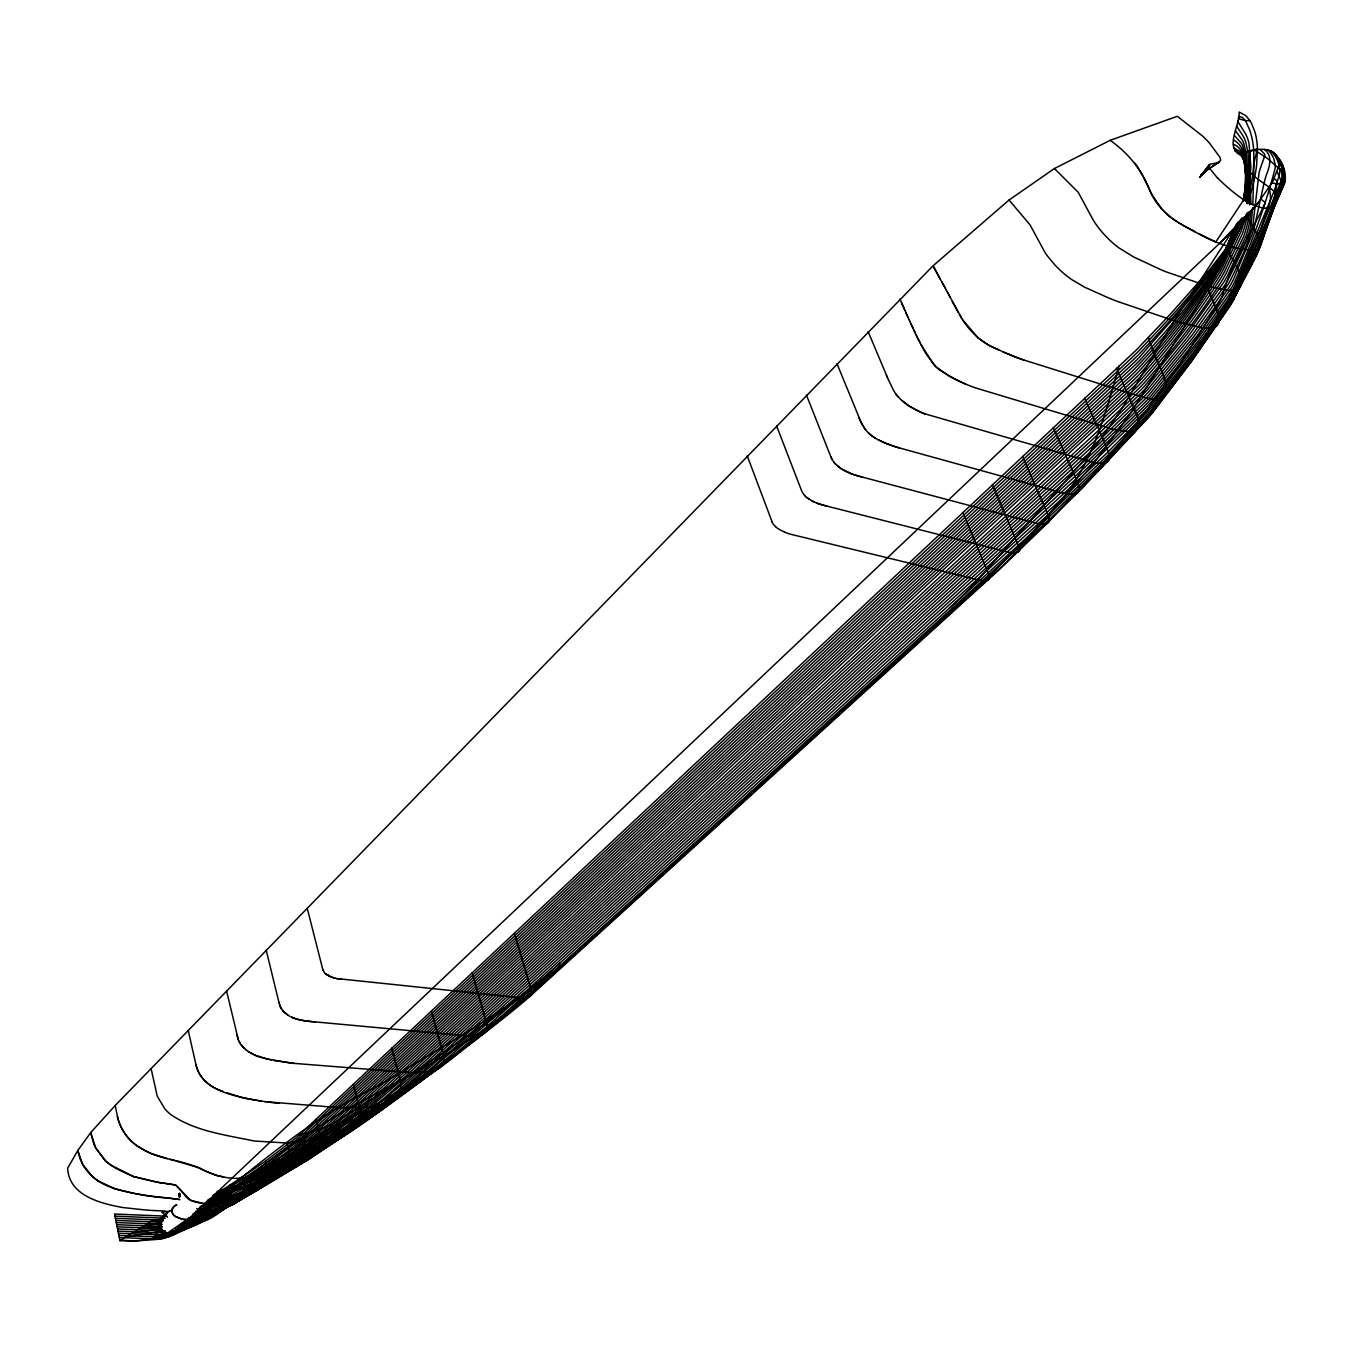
<?xml version="1.0" encoding="UTF-8"?>
<svg xmlns="http://www.w3.org/2000/svg" width="1353" height="1353" viewBox="0 0 1353 1353"><rect width="100%" height="100%" fill="white"/><g stroke="black" fill="none" stroke-linecap="round" stroke-linejoin="round"><path stroke-width="1.5" d="M179.509 1197.151L179.442 1193.228L179.34 1197.067M1251.035 204.269L1249.14 163.239A149.185 82.11 -31 0 1 1249.36 158.791L1249.715 154.918A158.605 92.63 -28 0 0 1249.918 151.536C1259.88 147.748 1276.302 147.646 1278.551 160.973A17.031 12.059 -63.9 0 1 1278.602 166.504L1272.699 181.792L1257.816 203.238M179.509 1195.68L179.526 1193.549L179.509 1195.037M1249.512 204.861L1248.599 181.573L1244.743 152.669M1252.861 204.506L1253.927 164.17A158.453 86.626 -31 0 1 1255.821 155.307L1257.005 150.149L1255.212 150.301M1248.261 202.172L1248.109 188.338A503.925 303.173 -22.7 0 0 1246.756 173.049L1244.388 160.297L1241.411 155.003A43.397 24.591 -30.2 0 1 1240.244 153.16C1224.194 148.526 1240.515 123.563 1239.128 112.028L1244.811 115.09A40.319 23.238 -29.7 0 1 1246.739 116.595L1251.187 122.616L1254.823 131.613A179.205 104.705 -27.8 0 1 1257.444 148.915L1256.616 165.286A311.072 185.767 -26.1 0 1 1251.001 192.075L1248.193 200.853M166.52 1236.71C194.731 1223.873 218.171 1201.193 243.269 1183.029A440.013 167.146 -16.6 0 1 280.764 1156.781L298.776 1145.771A304.848 119.368 -15.9 0 1 310.311 1139.192L367.289 1109.274A460.308 217.647 -12.2 0 0 379.077 1102.78C432.808 1071.61 484.086 1035.84 531.205 995.334A3.67 2.418 47.9 0 0 531.712 994.286L531.746 993.711M217.173 1191.469C282.523 1175.3 341.26 1142.22 393.622 1100.513A780.055 376.54 -9.1 0 0 405.308 1091.583L474.024 1032.846L1069.513 488.315L1108.225 451.801L1145.501 413.764A246.263 139.105 -24.6 0 0 1151.674 407.05L1200.128 346.267L1232.194 300.873A182.452 102.98 -26.5 0 0 1236.676 292.823L1257.225 248.8L1275.997 202.899A275.437 142.691 -30.9 0 1 1278.602 197.098L1284.504 183.568A40.302 22.561 -29.2 0 0 1285.215 180.135L1284.521 171.307A89.704 50.636 -28.7 0 0 1281.426 163.696L1278.196 159.366M1252.76 207.702L1251.17 223.516A171.138 97.771 -27.1 0 1 1249.073 232.496L1243.086 248.867L1229.911 276.164A192.819 110.083 -26.5 0 1 1225.192 284.62L1187.663 337.151L1145.89 388.108A174.689 97.89 -25.3 0 1 1140.968 393.165L1100.141 432.368L388.429 1089.334L352.778 1120.774L320.543 1146.921A538.832 244.47 -10.5 0 1 300.637 1161.432L265.154 1185.245A288.561 124.764 -12.1 0 1 257.307 1190.183A337.066 147.02 -11.8 0 1 240.902 1199.705L237.891 1201.413A104.908 43.6 -13.2 0 1 233.748 1203.747C221.875 1208.889 213.943 1219.07 200.667 1222.063A210.493 89.298 -12.6 0 1 188.828 1226.748C166.656 1234.545 143.824 1244.033 119.757 1239.703M1246.959 203.136L1247.28 189.149A436.715 261.349 -23.7 0 0 1246.536 176.161L1243.897 159.333L1240.752 152.179A19.686 11.23 -29.4 0 0 1238.824 150.707L1233.716 147.967M1240.6 219.812A389.867 236.86 -25.3 0 1 1236.118 229.317L1228.152 244.808A114.075 64.843 -27.6 0 1 1224.566 250.491L1207.958 271.767L1207.755 288.121L1217.785 312.086A35.364 14.139 46.5 0 1 1218.816 316.128L1218.816 321.76A45.173 18.096 46.5 0 1 1213.167 328.069L1203.324 328.035L1178.328 322.115A163.02 64.69 45.6 0 1 1174.116 320.762L1120.318 302.396M1245.978 200.701L1246.468 190.215A409.164 244.572 -24.2 0 0 1246.147 176.871L1244.151 161.447L1241.141 154.53A16.151 9.2 -29.4 0 0 1239.365 153.227L1236.777 152.128A22.071 12.583 -30 0 1 1234.714 150.843M1250.798 211.051L1249.766 220.962A165.472 94.524 -27.1 0 1 1246.012 235.997L1227.577 275.538A202.561 116.07 -26.5 0 1 1223.907 282.05L1186.632 334.715L1144.892 385.774A168.99 94.676 -25.3 0 1 1139.953 390.814L1099.769 429.222L374.713 1099.296L318.648 1146.854A594.948 271.124 -10 0 1 301.719 1159.572L262.905 1186.158L234.661 1203.392A93.34 38.713 -13.3 0 1 230.23 1205.692L219.135 1211.138L217.275 1213.438A5.513 2.232 -13.6 0 1 216.294 1214.47L191.957 1223.416A209.512 89.45 -12.9 0 1 177.784 1227.374M1245.183 198.401L1245.825 187.982A397.207 237.587 -24.4 0 0 1245.707 174.74C1244.777 167.873 1246.164 157.574 1238.57 154.022A23.052 13.124 -30 0 1 1236.862 152.601M1253.639 261.23L1257.461 253.011A321.118 188.473 -25.7 0 0 1261.047 244.453L1274.949 204.168A257.087 134.015 -31 0 1 1277.147 198.468L1282.864 183.145L1281.849 173.083A82.804 46.645 -28.7 0 0 1278.551 166.842M175.636 1229.505L174.08 1233.648L169.852 1235.238A8.118 6.275 46.7 0 1 166.047 1234.122L161.548 1229.116A10.334 7.983 46.7 0 1 160.466 1224.33C166.385 1210.225 175.619 1211.409 151.993 1210.461C142.369 1209.853 132.831 1208.517 123.241 1207.603C100.815 1203.561 68.902 1195.781 67.65 1168.163L77.814 1150.473L90.685 1132.613L115.157 1105.536L933.08 265.78L1009.05 200.007L1054.444 168.533L1110.17 140.323L1177.313 116.29L1202.817 136.247A52.666 19.635 45.8 0 1 1209.362 142.928L1219.763 157.033A11.568 4.279 45.9 0 1 1220.524 160.584L1210.445 167.772L1219.256 162.259M1249.157 211.728L1248.396 218.391A164.609 94.135 -27.2 0 1 1243.695 236.335L1226.292 273.018A207.178 118.996 -26.4 0 1 1222.655 279.564C1199.248 316.264 1172.544 350.968 1143.708 383.575A171.036 95.995 -25.3 0 1 1137.146 390.171L367.593 1103.253A131.85 57.502 -13.9 0 1 366.105 1104.64L314.014 1148.866A582.01 264.258 -10 0 1 298.353 1160.789L240.868 1199.637M1244.219 199.635L1245.234 189.352A391.507 234.458 -24.5 0 0 1245.504 172.812C1245.318 162.292 1244.811 148.915 1233.53 144.314M1247.5 212.522L1246.485 219.085A168.296 96.452 -27.1 0 1 1242.325 233.866L1225.091 270.532A207.06 119.064 -26.4 0 1 1221.488 277.094C1198.166 313.947 1171.478 348.786 1142.507 381.36A170.004 95.522 -25.4 0 1 1135.911 387.99L354.571 1112.487L301.719 1156.697L240.36 1199.418A111.944 46.594 -13.1 0 1 233.02 1203.68L225.477 1207.874A6.934 2.807 -13.8 0 0 224.513 1208.652L206.299 1219.916A224.378 94.981 -12.3 0 1 193.682 1225.97L160.229 1239.044L119.335 1237.555M1243.508 200.92L1245.132 187.441A390.493 234.204 -24.6 0 0 1245.606 171.07C1245.639 159.806 1244.777 146.395 1233.868 140.154M1243.728 199.026L1245.453 185.733A387.347 232.496 -24.7 0 0 1246.096 169.531L1245.267 155.933L1242.629 145.701A57.215 32.844 -29 0 0 1240.769 142.539L1234.579 135.638M176.296 1228.981L173.184 1234.562L165.235 1238.113A92.359 70.745 44.4 0 1 155.358 1239.517L137.025 1240.853A145.617 110.997 42.9 0 1 133.287 1240.955L119.96 1240.701L114.548 1214.013L166.893 1216.212M176.786 1204.694C169.294 1207.823 170.985 1216.381 178.664 1217.801A28.345 21.631 46.3 0 0 182.249 1219.171L192.887 1219.611A28.362 21.648 46.2 0 0 195.914 1218.529C201.208 1217.21 201.698 1210.8 196.709 1208.584M1237.978 222.061L1222.977 257.341A165.861 94.93 -26.9 0 1 1218.461 265.949C1194.192 304.002 1165.796 339.603 1134.643 372.244A182.367 103.555 -25.5 0 1 1128.131 378.4L1123.176 382.865A167.873 86.355 -26.4 0 0 1118.525 387.161L322.826 1128.842L284.012 1161.331A281.559 122.447 -12.1 0 1 275.691 1167.487L242.745 1190.758A92.731 38.662 -13.3 0 1 235.557 1195.003L227.439 1199.891A76.85 31.745 -13.2 0 1 225.562 1201.21L212.37 1209.43A500.39 222.196 -10.3 0 1 199.517 1216.837L176.279 1229.133M1236.202 225.393L1233.158 232.868M166.859 1233.158L161.43 1236.253A12.837 5.158 -13.2 0 1 159.248 1237.166L155.798 1238.638L155.071 1235.154L157.709 1228.778A9.42 4.769 -86.2 0 0 157.811 1225.598C158.69 1218.055 151.096 1219.814 147.798 1223.704A77.696 39.068 -85.3 0 1 145.295 1225.26L130.057 1234.19A98.177 48.86 -85.2 0 1 128.349 1235.238L119.96 1240.701M1236.743 223.6L1223.18 255.429A157.083 89.805 -27 0 1 1218.596 264.021C1193.87 302.04 1164.933 337.489 1133.391 370.062A187.898 107.005 -25.5 0 1 1126.863 376.185L1122.094 380.447A122.785 64.048 -26.3 0 0 1116.868 385.267L1113.722 388.345A98.854 54.796 -25.4 0 1 1111.98 390.002L316.974 1131.514L284.384 1158.861L243.946 1187.866A115.445 48.42 -13.1 0 1 234.847 1193.329L231.008 1195.494A18.959 7.712 -13.9 0 0 229.689 1196.323L227.575 1197.811A80.131 33.182 -13.2 0 1 225.663 1199.13L212.421 1207.333A549.03 246.043 -9.9 0 1 199.601 1214.74L179.306 1225.632M1236.659 224.446L1224.465 251.709A131.63 74.922 -27.3 0 1 1221.066 257.848L1190.911 298.337L1139.395 357.31A191.162 109.322 -25.6 0 1 1133.882 362.689L310.581 1132.241A352.084 155.815 -11.6 0 1 303.935 1138.245L277.872 1159.284L244.639 1182.826A190.604 81.265 -12.6 0 1 237.063 1187.63L230.923 1191.3A29.377 11.974 -13.9 0 0 229.621 1192.145L227.964 1193.295A86.829 36.125 -13.1 0 1 225.477 1194.953L193.53 1213.692M1237.843 222.822L1225.277 250.017A126.066 71.726 -27.4 0 1 1221.725 256.106C1197.05 291.47 1167.91 323.587 1138.363 354.909A207.499 119.402 -25.6 0 1 1132.799 360.27L306.641 1133.307M1232.684 233.426L1223.805 253.451A137.871 78.525 -27.2 0 1 1220.507 259.641C1197.388 295.614 1169.11 328.102 1140.393 359.695A180.592 102.828 -25.6 0 1 1133.256 366.68L313.169 1132.427L283.115 1157.61L243.743 1185.752A140.56 59.312 -12.9 0 1 235.574 1190.758L231.025 1193.397A22.815 9.302 -13.9 0 0 229.722 1194.225L228.082 1195.375A85.307 35.415 -13.2 0 1 225.647 1197.05L207.516 1208.043A608.326 275.538 -9.5 0 1 199.5 1212.626L187.966 1218.985M1239.213 221.232L1227.205 246.517A119.842 68.14 -27.5 0 1 1223.788 252.284C1198.149 288.223 1167.74 320.576 1137.332 352.473A225.883 130.852 -25.6 0 1 1131.768 357.801L302.835 1134.254L299.148 1135.099A79.793 34.096 -13.7 0 1 295.309 1138.431L263.97 1162.261L227.913 1186.395A77.222 32.252 -13.2 0 1 225.833 1187.748L212.878 1195.494M1246.468 216.818L1205.794 292.485L1132.157 410.703A431.658 254.043 -22.2 0 1 1126.542 418.703L1094.137 462.844L1041.167 523.915A402.129 230.027 -21 0 1 1031.003 534.959L985.863 578.966L525.657 997.719L504.889 1014.868L474.869 1036.11A682.098 343.476 -11 0 1 415.32 1072.658M1252.793 262.972L1234.917 296.239M1048.676 521.903L1049.032 521.294A9.268 4.347 47.1 0 0 1049.488 519.603L1099.211 470.218L1135.725 431.133M1243.711 200.65L1250.121 195.035M1218.14 162.749L1211.053 164.017A39.017 14.528 46.2 0 0 1210.275 164.254L1208.669 166.148A6.055 2.249 46 0 0 1208.956 167.451L1217.734 178.308M1257.461 148.915L1246.756 151.553A49.74 18.029 46.3 0 0 1245.166 153.346A51.482 18.654 46.4 0 0 1244.168 155.899C1242.291 173.928 1263.364 180.744 1273.816 191.365A6.19 2.266 46.3 0 1 1276.285 194.731L1277.147 199.804L1274.492 204.658A93.881 34.434 45.8 0 1 1272.344 206.4L1266.442 208.261A47.998 17.64 46.1 0 1 1262.231 207.888L1255.719 205.893A54.391 19.974 46 0 1 1243.728 199.804L1215.772 241.967C1190.894 229.773 1161.821 218.526 1150.084 191.145M1204.322 171.865L1209.683 164.542L1199.671 177.48L1206.724 169.649L1200.618 175.619L1209.092 165.015M1233.057 235.608C1221.522 246.72 1234.612 261.028 1239.044 272.173A37.969 14.765 46.4 0 1 1240.549 276.553L1241.124 279.208A42.772 16.642 46.4 0 1 1238.993 288.679A40.996 15.948 46.4 0 1 1236.879 290.066L1228.558 290.574L1209.142 286.548L1168.011 272.511A147.595 57.57 45.4 0 1 1162.024 270.211L1133.594 256.952L1118.677 247.717A43.719 17.504 45.8 0 1 1098.315 227.456L1095.761 223.972A39.152 15.695 45.7 0 1 1092.497 218.78L1078.189 192.244L1054.444 168.533M162.039 1236.828L160.026 1238.012M1257.647 203.457L1219.594 243.371M1258.527 202.341L1256.886 204.421A202.037 136.805 -64.9 0 1 1232.177 231.498M1204.66 171.07L1209.92 164.423M1207.958 271.767L1169.922 314.623L1136.824 349.497A218.442 126.472 -25.6 0 1 1130.161 355.788L299.148 1135.099M1136.858 429.358L1145.687 420.005A228.488 128.028 -24.6 0 0 1151.724 413.274L1191.503 361.488L1228 308.416A298.523 172.998 -25.4 0 0 1232.887 299.994L1256.666 254.77A272.646 158.284 -26.2 0 0 1260.269 246.246L1272.716 207.855A398.289 201.529 -31.8 0 1 1275.405 199.686L1280.648 183.23A32.506 18.181 -29.2 0 0 1280.648 179.949L1277.249 172M1119.083 365.919A263.936 175.687 -71.3 0 1 1116.715 374.392C1103.439 420.901 1089.672 469.203 1056.101 505.718C1026.386 540.49 992.814 571.778 960.055 603.624L574.924 953.916C499.206 1017.963 415.557 1072.354 331.434 1124.495A289.136 157.185 -82.1 0 1 324.23 1127.658L302.7 1134.271M207.449 1201.109L231.735 1195.9A72.91 30.426 -13.6 0 0 240.428 1193.245L264.004 1183.604A262.211 114.582 -12.7 0 0 309.144 1159.115C356.465 1127.455 400.962 1091.567 442.854 1053.006L1088.911 460.121L1144.097 406.424A199.179 111.572 -25 0 0 1150.371 399.811L1199.181 339.789L1233.192 292.383A135.385 75.751 -26.9 0 0 1236.371 286.464L1282.035 179.002A50.839 28.582 -29.1 0 0 1282.661 174.182L1281.714 166.656A98.228 55.642 -28.6 0 0 1277.824 157.726L1273.325 152.314M157.117 1221.945L167.18 1212.542L171.916 1209.87M335.054 978.202A25.166 17.352 44.8 0 1 333.565 977.779A22.511 15.526 44.9 0 1 333.092 977.61L333.092 977.61A23.39 16.135 44.9 0 1 332.601 977.441A24.675 17.014 44.9 0 1 331.671 977.086A27.06 18.638 44.8 0 1 329.895 976.291A29.326 20.194 44.8 0 1 327.054 974.769L328.441 975.547A29.242 20.143 44.8 0 0 329.895 976.291A27.331 18.824 44.8 0 0 331.214 976.883L331.671 977.086A24.811 17.099 44.9 0 0 332.466 977.39L333.498 977.745A25.2 17.369 44.8 0 0 335.054 978.202A32.776 22.561 44.7 0 0 336.576 978.54L519.129 997.668A44.835 29.394 47.2 0 0 525.691 997.821A26.316 17.301 47.5 0 0 530.325 995.96L999.664 569.275L1047.188 523.323L1096.167 471.233A441.602 258.186 -21.9 0 0 1103.05 463.233L1138.888 420.276A225.951 126.624 -24.4 0 0 1145.382 412.597L1183.131 359.238L1219.628 301.482A146.598 82.178 -26.5 0 0 1222.334 295.8C1231.551 262.668 1250.933 233.646 1265.089 203.17A7.932 4.397 -29.1 0 0 1264.345 201.766L1260.962 199.195M1204.491 171.882L1200.771 175.433L1204.931 171.763M156.948 1237.978L159.383 1237.995A40.489 20.616 -85.9 0 0 162.225 1237.758L165.878 1236.896A59.752 30.442 -85.7 0 0 169.277 1235.543L172.829 1233.496A47.304 24.151 -85.8 0 0 176.144 1231.061L1232.16 231.464L1176.383 317.126L1122.127 408.031A578.678 351.56 -20.3 0 1 1083.939 460.037L977.356 580.488A461.491 264.309 -19.3 0 1 950.246 607.412M1204.728 171.746L1200.923 175.247L1208.043 169.057L1201.396 174.689L1204.559 172.085M435.751 1070.02L476.053 1039.73L528.989 996.4L1002.708 565.639L1081.757 488.704L1143.353 421.595A197.809 109.914 -24.7 0 0 1149.695 414.458L1183.486 368.946L1224.989 306.167A234.255 133.795 -25.9 0 0 1229.234 298.37L1261.554 227.253L1270.213 201.309A67.092 37.647 -28.6 0 0 1270.467 196.236L1269.368 187.306M559.702 963.201C508.204 1011.926 444.596 1044.702 384.895 1081.91A485.439 233.646 -12 0 1 375.339 1087.288C301.11 1123.396 240.107 1179.985 176.127 1231.01M169.852 1235.238L187.712 1220.051M380.227 1111.117L434.719 1069.242L493.05 1018.319L1062.156 498.496L1109.02 454.185L1145.873 415.929A252.977 142.978 -24.5 0 0 1151.995 409.215L1196.407 352.998L1231.687 302.784A209.427 118.895 -26.2 0 0 1235.171 296.628L1257.546 250.982A452.815 273.577 -24.3 0 0 1261.148 242.424L1275.27 204.675A229.604 120.316 -30.7 0 1 1277.739 198.773L1284.014 184.042A38.222 21.394 -29.2 0 0 1284.623 180.727L1284.098 173.658A82.685 46.611 -28.7 0 0 1280.868 165.692L1278.754 162.732M176.059 1205.252C169.599 1208.144 171.222 1215.704 177.581 1217.277A27.753 21.174 46.3 0 0 183.213 1219.442L186.274 1219.983L166.064 1234.122M1204.356 172.237L1201.565 174.52L1204.458 172.135M267.556 1169.787L331.553 1138.803A272.934 122.024 -13.1 0 0 343.577 1132.326C410.551 1093.106 471.487 1044.431 528.363 991.817L1042.114 523.662L1101.799 466.193L1145.991 420.259A208.869 116.375 -24.7 0 0 1152.282 413.122L1189.896 363.061L1225.869 309.786A323.688 188.693 -25.2 0 0 1230.74 301.347L1254.417 256.005A314.319 184.245 -25.7 0 0 1258.07 247.514C1265.173 225.951 1275 203.999 1276.944 181.387A10.435 5.818 -29.4 0 0 1276.386 180.49L1274.408 178.613M203.542 1212.017L207.838 1208.855A390.662 167.823 -10.8 0 0 217.072 1201.701C256.58 1168.823 298.387 1138.617 342.444 1112.149A351.019 137.938 -16.5 0 1 353.843 1105.621L415.202 1072.608L426.567 1071.948A137.871 93.831 45.4 0 0 428.952 1071.677L430.914 1071.39A33.825 23.305 47.3 0 0 435.784 1070.071M1206.656 170.427L1202.31 173.573L1209.785 168.212L1202.445 173.387L1205.472 171.256M204.202 1212.44L170.427 1234.443A24.236 9.759 -13.2 0 1 167.603 1235.712L162.715 1237.674M380.278 1110.982L350.089 1130.55A248.191 110.236 -13.3 0 1 338.487 1137.078L242.931 1183.063L212.506 1198.995A146.53 58.094 -14.4 0 0 202.967 1204.863M1202.58 173.167L1205.557 171.138M185.395 1220.829L227.71 1192.094A271.327 105.28 -15.3 0 1 267.522 1169.77M200.024 1206.842L201.496 1205.844M172.423 1233.75L205.588 1211.442L237.096 1187.68A328.238 126.861 -15.8 0 1 260.757 1171.681M235.929 1202.58C245.4 1197.743 245.164 1185.938 241.815 1177.296M162.884 1220.321L159.265 1222.723A20.853 8.406 -13.3 0 0 157.658 1224.059M165.742 1231.754L162.952 1233.429A22.916 9.234 -13.1 0 1 158.233 1235.627L155.409 1236.727M260.774 1171.681L300.197 1148.511L375.61 1107.667A569.393 274.473 -11.4 0 0 436.038 1069.919M157.844 1226.511L161.7 1224.347L152.635 1224.414A151.299 114.21 43 0 1 146.851 1224.33M175.636 1229.708L234.644 1188.627A253.248 99.057 -15.3 0 1 262.127 1171.664L321.929 1140.376A760.234 374.206 -9.6 0 0 367.796 1114.601L410.01 1088.218A857.853 430.322 -8.9 0 0 420.123 1081.47L439.404 1067.991A584.411 281.627 -11.3 0 0 451.395 1059.061L486.488 1030.58L539.982 984.172L1049.421 519.552A15.847 7.442 47.1 0 0 1048.135 515.104L1022.53 456.485M206.332 1201.684L225.562 1190.268A90.177 37.681 -13.1 0 0 228.302 1188.492L229.114 1187.951A73.214 29.698 -14.2 0 1 230.416 1187.088L264.512 1164.358L295.85 1140.325A166.131 71.861 -13.1 0 0 302.852 1134.254M198.806 1208.381L225.934 1192.365A89.755 37.427 -13.1 0 0 228.183 1190.877L229.418 1190.048A42.873 17.454 -14 0 1 230.703 1189.202L266.473 1165.356L298.945 1140.139A260.622 114.092 -12.3 0 0 306.641 1133.307M240.902 1199.705L230.331 1205.32A112.096 46.678 -13.2 0 1 223.093 1208.821L203.982 1218.461L181.099 1224.955M167.366 1234.511L159.722 1238.012M161.886 1227.932L157.76 1229.336M162.918 1230.367L159.485 1232.042A6.799 2.74 -13.2 0 1 158.402 1232.414L156.576 1232.972M436.004 1069.919L437.408 1069.208A36.768 25.318 47.2 0 0 439.421 1068.007A22.291 15.357 47.5 0 0 441.518 1065.978M182.875 1223.332L192.16 1220.863A35.161 14.325 -13.4 0 0 196.388 1219.391L203.88 1216.161A60.361 24.05 -13.8 0 1 206.654 1214.943L213.588 1212.085A134.387 56.285 -13 0 0 221.385 1208.703L230.095 1204.593A321.777 140.509 -12 0 0 246.297 1196.356L252.148 1193.177A176.025 74.635 -12.9 0 0 260.706 1188.205C315.604 1156.578 364.82 1116.496 411.329 1073.69L1102.374 437.273L1142.828 397.951A192.532 108.105 -25.1 0 0 1147.716 392.894L1193.261 337.32L1229.116 287.36A160.381 90.617 -26.8 0 0 1233.547 279.293L1252.083 234.526A327.257 192.904 -25.5 0 0 1254.721 225.63L1263.956 183.501A255.632 135.266 -31.4 0 1 1266.12 175.602C1269.52 167.146 1273.207 155.815 1264.294 149.304M212.759 1195.731L275.674 1169.922L308.45 1154.566A394.569 179.763 -12.2 0 0 350.715 1130.837C406.729 1094.695 458.735 1052.668 507.832 1007.664L1053.429 509.895L1107.464 458.43L1146.008 417.992A246.195 138.733 -24.5 0 0 1152.08 411.278L1192.416 359.661L1229.403 306.827A250.643 143.638 -25.9 0 0 1234.274 298.387M260.52 1172.358C241.849 1182.81 218.307 1178.294 200.227 1168.535A101.509 78.457 47.5 0 0 196.439 1166.979L170.258 1159.318M192.921 1214.013L247.278 1193.938A101.779 42.619 -13.4 0 0 255.159 1190.166L308.484 1158.76A328.187 144.923 -12.2 0 0 316.703 1153.23L355.974 1123.244L411.38 1076.379L1096.184 446.558A145.803 80.216 -24.5 0 0 1098.213 444.697L1144.164 399.93A180.152 100.68 -25.2 0 0 1148.968 394.924L1197.642 335.155L1231.585 287.665A139.427 78.288 -26.9 0 0 1234.748 281.762C1250.764 244.893 1265.292 206.941 1275.202 167.992A50.433 28.498 -29.2 0 0 1275.202 164.728L1273.748 158.589A81.856 46.442 -28.8 0 0 1267.778 149.828M223.127 1207.941L220.556 1208.635A114.362 85.662 44.4 0 1 202.257 1211.392L195.508 1211.358M214.975 1194.665L243.202 1186.869A152.449 65.35 -13.5 0 0 283.098 1171.732C352.524 1136.605 412.783 1085.85 470.032 1033.692L1080.015 475.224L1145.179 411.346A222.484 125.051 -24.8 0 0 1151.386 404.665L1200.026 344.186L1233.665 296.713A158.842 89.213 -26.7 0 0 1236.862 290.81L1284.285 182.79A43.364 24.303 -29.2 0 0 1285.012 179.272L1284.403 170.275A95.843 54.171 -28.6 0 0 1281.325 162.259L1277.046 156.559M201.546 1206.301L246.787 1193.972A46.746 19.331 -13.7 0 0 253.163 1191.181C318.581 1157.779 375.863 1111.168 430.017 1062.02L1095.524 450.6L1143.386 403.955A192.227 107.631 -25.1 0 0 1149.712 397.376L1198.47 337.489L1232.532 290.066A133.118 74.533 -26.9 0 0 1235.695 284.164L1274.763 189.538L1279.464 174.436A55.642 31.373 -29.1 0 0 1279.684 169.7L1278.653 163.781A90.922 51.549 -28.7 0 0 1273.41 153.667L1270.805 150.826M1249.817 151.553L1240.278 153.16M161.92 1231.264L125.305 1236.93M215.465 1194.614L255.514 1185.329A69.95 29.292 -13.8 0 0 266.118 1181.795C337.218 1147.97 398.019 1095.693 456.316 1043.451L1084.345 467.783L1144.706 408.877A207.533 116.341 -24.9 0 0 1150.946 402.247L1203.223 337.421L1233.581 294.599A143.892 80.605 -26.8 0 0 1236.76 288.679L1283.422 181.691A47.101 26.434 -29.2 0 0 1284.268 176.922L1283.608 169.226M188.98 1218.309L207.516 1213.286L249.442 1194.056A138.344 58.28 -13.2 0 0 258.44 1189.202L311.697 1154.752A416.555 186.173 -11.5 0 0 319.562 1149.069L354.621 1121.113L397.951 1083.263L1101.274 434.82L1141.915 395.55A184.059 103.251 -25.2 0 0 1146.82 390.51L1192.281 334.918L1227.831 284.84A179.797 102.202 -26.6 0 0 1231.247 278.684L1244.185 251.337L1251.085 232.09A199.398 114.481 -26.8 0 0 1253.166 223.008L1259.068 172.609A108.375 59.498 -30.4 0 1 1261.199 165.878L1264.818 155.764A12.092 6.85 -29.7 0 0 1264.598 154.022L1260.1 149.456M160.973 1229.116L132.695 1232.38M161.464 1223.45L145.786 1224.972M162.614 1220.474L156.356 1220.66M189.268 1217.683L194.105 1217.328A138.158 103.606 43.8 0 0 214.806 1213.117C226.188 1211.358 233.105 1200.077 230.196 1189.05A53.849 40.962 46 0 0 229.553 1185.279M415.202 1072.608L413.375 1072.641A153.227 104.181 45.1 0 1 410.754 1072.625L291.419 1063.154L266.084 1058.773A142.251 99.581 43.4 0 1 263.243 1058.063L260.858 1057.403A36.531 26.181 44.7 0 1 255.666 1055.577L254.736 1055.103L269.095 1059.467M208.074 1199.536C231.684 1198.859 276.486 1197.101 265.56 1161.128M169.632 1211.239L161.903 1212.254L167.468 1217.108M140.222 1227.729L159.079 1227.002A100.257 41.639 -13.3 0 0 161.937 1226.714M162.867 1220.998L156.035 1220.372M118.895 1235.407L168.229 1237.217L197.91 1223.738A274.828 117.237 -11.9 0 0 209.089 1217.801L223.702 1208.939A28.159 11.467 -13.5 0 0 225.156 1207.772L226.441 1206.656A9.742 3.958 -13.8 0 1 227.575 1205.844L234.12 1202.225A101.982 42.4 -13.2 0 0 240.935 1198.217L295.022 1160.164L344.558 1119.083L1134.66 385.808A169.835 95.556 -25.4 0 0 1141.306 379.161C1170.446 346.622 1197.185 311.68 1220.44 274.693A203.018 116.781 -26.5 0 0 1224.025 268.114L1241.022 231.397A176.127 101.238 -27.1 0 0 1245.217 216.598M117.576 1228.964L165.32 1230.807M171.543 1231.044L175.704 1231.196L199.162 1218.952A454.084 199.889 -10.6 0 0 212.1 1211.527L225.274 1203.291A69.781 28.751 -13.3 0 0 227.118 1201.971L235.287 1197.084A86.71 36.074 -13.3 0 0 242.542 1192.839L276.841 1168.569A312.408 136.382 -11.9 0 0 285.551 1162.126L324.703 1129.654A105.551 45.325 -13.7 0 0 326.428 1128.047L1120.977 388.311A207.855 105.602 -26.5 0 1 1124.242 385.284L1129.4 380.599A179.611 101.763 -25.4 0 0 1137.755 372.549C1167.639 340.195 1195.139 305.304 1218.563 267.979A174.605 100.054 -26.8 0 0 1222.08 261.383L1238.249 224.243A212.184 123.343 -26.8 0 0 1239.196 221.452M118.015 1231.112L166.115 1232.938M170.292 1233.09L174.486 1233.26L198.434 1221.049A399.625 174.216 -11 0 0 211.558 1213.607L224.801 1205.354A58.078 23.847 -13.3 0 0 226.627 1204.035L234.712 1199.147A87.032 36.159 -13.3 0 0 242.001 1194.919L279.293 1168.586A345.286 151.367 -11.7 0 0 286.988 1162.87L331.586 1125.865L1132.14 381.428A173.302 97.873 -25.4 0 0 1138.938 374.747C1168.535 342.326 1195.646 307.351 1218.935 270.11A185.632 106.549 -26.7 0 0 1222.452 263.514L1238.908 226.543A198.654 115.022 -26.9 0 0 1241.631 217.951M118.455 1233.26L172.237 1235.272L197.115 1223.163A336.982 145.295 -11.5 0 0 210.628 1215.704L234.644 1200.72A92.579 38.459 -13.3 0 0 242.305 1196.187L281.813 1168.434A399.423 176.38 -11.3 0 0 288.307 1163.614L339.214 1121.417L1133.408 383.609A170.782 96.249 -25.4 0 0 1140.122 376.963C1169.466 344.457 1196.323 309.465 1219.56 272.359A195.678 112.468 -26.6 0 0 1223.129 265.763L1239.855 228.961A186.951 107.851 -27 0 0 1243.373 217.292M115.834 1220.406L161.683 1222.266M116.273 1222.537L161.937 1224.364M116.713 1224.685L162.056 1226.478M117.153 1226.816L161.497 1228.558M114.971 1216.144L165.184 1218.224M115.411 1218.275L163.459 1220.237M184.651 1195.054C190.13 1203.02 200.92 1203.324 209.563 1203.341A36.988 27.923 46.1 0 0 212.133 1203.358C227.541 1204.863 220.86 1180.171 238.804 1186.852A53.63 39.913 46 0 0 242.356 1186.784C265.611 1187.951 298.658 1173.136 287.276 1144.638M166.351 1197.862L179.442 1199.435M166.825 1197.895L144.72 1195.359M168.144 1197.98L179.831 1199.604M165.945 1197.845L159.519 1197.371A171.696 127.622 42.6 0 1 150.859 1196.34L133.643 1193.295M1126.677 431.184C1140.072 435.176 1140.934 420.326 1135.404 411.988A240.885 109.018 45.5 0 0 1133.949 408.183L1116.513 368.32M265.374 1101.68L339.214 1107.667L369.487 1107.312A82.787 58.196 46.1 0 0 374.375 1106.636C384.658 1103.794 401.909 1102.627 401.317 1088.269A31.711 22.324 47.3 0 0 400.319 1080.641L391.761 1048.22M201.529 1202.986L190.638 1200.297L182.249 1191.689M278.887 1103.371L267.64 1102.035M294.142 1063.39L273.712 1060.464M223.769 1176.89L216.632 1175.52L206.028 1171.191M292.586 1017.625A38.374 26.942 44.7 0 0 300.231 1019.925L303.765 1020.636A135.351 93.188 43.4 0 0 307.621 1021.194L468.358 1036.026A122.633 81.552 45.9 0 0 472.603 1036.161L474.869 1036.11A34.299 23.086 47.3 0 0 482.26 1034.656A18.993 12.803 47.6 0 0 485.034 1032.66A17.555 11.822 47.6 0 0 486.505 1030.597A15.458 10.418 47.7 0 0 487.097 1028.432A9.708 6.528 47.8 0 0 487.148 1026.25A30.645 20.718 47.5 0 0 486.251 1022.158L472.231 972.722M315.452 1022.056L312.763 1021.786M341.632 979.284L341.125 979.234A79.742 54.391 44.1 0 1 339.62 979.048A54.374 37.258 44.5 0 1 337.59 978.743A41.486 28.498 44.6 0 1 336.796 978.591L336.576 978.54M311.579 1021.667L302.835 1020.483A71.32 49.74 44.2 0 1 300.231 1019.976M1011.74 552.701L1013.296 552.836A27.55 13.226 47 0 0 1018.149 551.889M157.811 1227.56L161.345 1231.196A14.19 10.942 46.7 0 0 162.377 1232.617L162.952 1233.429A2.029 1.573 46.7 0 1 163.087 1234.443M257.949 1100.564L259.099 1100.733M256.816 1100.412C233.984 1095.829 202.307 1091.059 195.897 1064.439L188.236 1030.428M261.383 1101.071L243.608 1098.078L227.405 1092.936M259.675 1100.818L265.932 1101.765M143.672 1195.189L137.262 1194.006M135.08 1193.583L136.163 1193.786M132.729 1193.109L133.998 1193.363M132.898 1193.143L125.355 1191.536A120.502 90.803 43 0 1 114.65 1188.678L97.89 1180.746A40.505 31.119 44 0 1 92.342 1176.434L82.55 1164.256L77.814 1150.473L80.131 1159.031L84.36 1167.284M132.273 1193.008L114.65 1188.644M270.346 1059.754L271.463 1059.991M151.553 1180.932L159.772 1182.64A54.661 41.385 44.5 0 0 162.614 1182.996L175.653 1185.008L183.923 1194.073M150.64 1180.712L133.643 1176.603M174.994 1160.468C156.999 1156.578 138.158 1150.963 126.387 1135.624A41.469 31.271 44.2 0 1 117.491 1116.563L115.157 1105.536M176.279 1160.789L177.801 1161.162A153.938 120.282 48.5 0 1 200.261 1168.349L204.878 1170.649M167.231 1158.591L150.572 1153.348L137.076 1145.89A39.66 29.918 44.2 0 1 129.685 1139.514A37.377 28.227 44.2 0 1 125.457 1134.355L123.208 1130.939A42.197 31.812 44.2 0 1 118.354 1120.115A41.182 31.051 44.2 0 1 117.44 1116.563M824.687 505.548L1006.243 551.669A88.486 42.146 46.5 0 0 1011.756 552.734M826.954 506.14L821.17 504.551A76.664 38.577 45 0 1 818.294 503.62L817.33 503.265M862.47 477.186L859.882 476.476M870.655 434.922L875.662 438.389A52.547 25.301 45.3 0 0 878.148 439.708A90.769 43.33 45.1 0 0 885.623 443.192L893.707 446.219A141.761 67.007 44.7 0 0 898.003 447.539L1059.179 492.086A102.963 46.78 46.3 0 0 1066.976 493.659A80.96 36.886 46.5 0 0 1075.077 493.862L1076.599 493.541A12.701 5.818 47 0 0 1078.104 492.492L1078.172 492.374A23.745 10.875 46.9 0 0 1079.085 490.479A13.226 6.055 47 0 0 1079.034 488.264A27.398 12.583 46.9 0 0 1078.916 487.537L1078.476 485.507A23.593 10.824 47 0 0 1078.053 484.053L1077.478 482.311A42.281 19.449 46.8 0 0 1076.125 478.81L1053.26 427.666M899.694 448.012L892.185 445.712A92.359 44.074 45 0 1 887.467 443.97A90.482 43.195 45.1 0 1 878.148 439.708M840.889 468.561L852.086 474.04A99.04 48.437 44.9 0 0 854.622 474.886A146.327 70.914 44.6 0 0 858.123 475.968L1034.149 522.63A113.584 52.716 46.3 0 0 1039.95 523.78L1041.167 523.915A30.815 14.443 46.9 0 0 1047.273 523.425A15.999 7.509 47.1 0 0 1048.676 521.903M859.003 476.222L854.622 474.886A98.938 48.387 44.9 0 1 852.086 474.04A65.232 32.117 45.1 0 1 849.718 473.144L846.877 471.926A35.719 17.69 45.3 0 1 844.593 470.776A28.548 14.173 45.3 0 1 842.631 469.677A23.424 11.636 45.4 0 1 841.278 468.831L836.509 464.942M1108.665 427.954L978.439 388.785A114.227 51.329 45.1 0 1 972.13 386.654A133.896 59.938 45 0 1 965.687 384.083L956.672 379.99M1004.298 352.389L1013.093 356.093A153.295 66.28 45 0 0 1023.832 359.999L1131.057 393.622A143.925 60.411 45.9 0 0 1139.564 395.871C1191.604 413.815 1152.756 358.799 1148.562 337.59M133.541 1176.569L111.318 1165.322A41.554 31.694 44 0 1 105.111 1160.417L95.759 1148.173L90.685 1132.613L93.763 1143.742A38.899 29.681 44 0 0 95.302 1147.276L105.111 1160.4M1272.04 182.976L1277.266 183.94A42.417 15.306 46.1 0 0 1278.72 183.788L1280.648 183.23A89.856 32.354 45.8 0 0 1283.033 182.131M222.653 1091.161C209.85 1087.558 198.485 1077.901 195.897 1064.439M888.498 379.905L892.676 388.582A23.644 11.162 45.4 0 0 895.974 394.146A19.179 9.065 45.4 0 0 897.834 396.395L898.51 397.156A19.754 9.336 45.4 0 0 901.774 400.42L909.504 406.306L920.057 411.853A107.242 49.672 45 0 0 923.778 413.511L1095.423 462.997A105.348 46.712 46.2 0 0 1100.209 463.318L1104.927 462.946A22.883 10.215 46.9 0 0 1106.128 462.489L1106.72 462.134A44.801 20.007 46.7 0 0 1107.972 461.153L1108.547 460.494A18.671 8.338 46.9 0 0 1109.342 458.582A18.841 8.406 46.9 0 0 1109.443 456.451A17.843 7.966 46.9 0 0 1109.003 454.185A27.128 12.126 46.9 0 0 1108.208 451.801A47.338 21.242 46.8 0 0 1107.87 450.904L1107.498 449.991M803.885 494.606L804.206 495.012A7.002 3.585 45.4 0 0 804.781 495.705A5.953 3.044 45.4 0 0 805.39 496.314A7.357 3.755 45.4 0 0 806.27 497.075A11.467 5.852 45.4 0 0 806.777 497.464A17.183 8.761 45.4 0 0 807.217 497.786L809.398 499.291A27.55 14.004 45.3 0 0 810.244 499.815A26.739 13.598 45.3 0 0 812.155 500.931A28.058 14.257 45.3 0 0 813.796 501.777A30.426 15.458 45.3 0 0 815.605 502.589L818.294 503.62A76.58 38.527 45 0 0 821.17 504.551A120.214 59.972 44.7 0 0 824.112 505.396M925.012 414.035L920.057 411.853A106.65 49.401 45 0 1 915.389 409.587L908.878 405.883A23.88 11.281 45.4 0 1 907.203 404.733L901.774 400.42M1007.173 353.623L1008.594 354.232M784.419 532.05L786.279 532.811A48.234 24.946 45.2 0 0 791.759 534.52L977.965 579.845A43.989 21.563 46.9 0 0 983.986 580.691M965.704 384.1L963.065 382.95A210.78 92.816 44.6 0 1 957.653 380.464M1006.209 353.218L1002.844 351.746M292.586 1017.591L290.963 1016.847A37.241 26.164 44.7 0 0 300.231 1019.908M978.354 338.132L988.519 344.981L1003.385 351.983M998.396 349.801C981.415 343.459 968.139 330.217 959.412 314.572M1254.958 150.352L1266.493 157.76A40.286 14.629 46.3 0 1 1268.471 159.299L1282.593 171.763A8.219 2.96 46.3 0 1 1284.301 174.486A12.008 4.33 46.2 0 1 1285.164 176.854A15.898 5.716 46.2 0 1 1285.299 178.951M957.095 380.193L950.026 376.658M956.267 379.804L940.183 370.401A23.424 10.756 45.5 0 1 935.887 366.697A22.105 10.164 45.5 0 1 933.282 363.923L920.835 344.338M254.635 1055.069L249.273 1052.16A23.508 16.896 44.7 0 1 248.259 1051.501L248.259 1051.501M254.601 1055.036L249.273 1052.16A23.508 16.896 44.8 0 1 245.603 1049.471M1186.598 227.152L1195.443 231.837M1185.532 226.594L1177.127 221.892M1203.984 236.471L1198.995 233.781M289.796 1016.238L289.796 1016.238A18.418 12.989 44.9 0 1 287.817 1015.038L284.756 1012.619L286.921 1014.395A17.454 12.312 44.9 0 0 287.817 1015.038M328.238 975.445L328.339 975.496A29.918 20.599 44.8 0 1 327.646 975.107L327.73 975.175M949.011 376.1L935.887 366.697L926.331 354.283M326.496 974.431L326.952 974.718A20.041 13.834 44.9 0 1 326.496 974.431L326.496 974.431A10.655 7.374 44.9 0 1 326.022 974.126A5.733 3.974 44.9 0 1 325.261 973.551A3.585 2.486 45 0 1 324.652 972.908M840.687 468.426L837.439 465.821M1110.17 140.323C1128.131 152.99 1142.203 170.106 1149.881 190.756M978.219 338.013L962.896 320.103M865.7 429.848A16.405 7.966 45.4 0 1 864.652 428.377L865.007 428.901A14.257 6.917 45.4 0 0 865.7 429.848A11.974 5.818 45.4 0 0 866.952 431.336A17.64 8.558 45.4 0 0 868.508 432.926A28.836 13.953 45.4 0 0 869.539 433.907L870.791 435.04A11.856 5.767 45.4 0 0 872.33 436.275L873.75 437.239A26.434 12.803 45.4 0 0 875.662 438.372M870.08 434.398L869.894 434.245A30.848 14.917 45.4 0 1 868.508 432.926M836.137 464.603L835.072 463.589A7.475 3.721 45.4 0 1 834.395 462.844L834.412 462.844M835.866 464.367L835.731 464.231A10.875 5.429 45.4 0 1 835.072 463.589M1166.776 214.197L1162.667 209.986M243.946 1047.966L240.8 1044.364L242.999 1047.036A22.443 16.135 44.7 0 0 243.625 1047.645L243.946 1047.966A26.383 18.959 44.7 0 0 245.722 1049.556M1275.405 154.225L1279.921 159.891A98.718 55.862 -28.6 0 1 1283.608 169.226M283.572 1011.469L284.654 1012.534L282.726 1010.488A16.659 11.754 44.9 0 1 281.881 1009.389L281.898 1009.406M283.217 1011.08L283.284 1011.148A13.395 9.471 44.9 0 1 282.726 1010.488M1009.05 200.007L1030.107 224.97L1044.55 251.641A36.802 15.323 45.6 0 0 1048 256.732L1055.036 265.103A46.831 19.449 45.6 0 0 1071.458 279.428L1084.632 287.191L1106.737 297.119A212.945 85.087 45 0 0 1120.335 302.446M1161.567 208.7L1152.316 195.238L1143.37 177.091M1235.509 130.886L1241.919 139.579A82.059 47.27 -28.8 0 1 1243.779 143.384L1246.35 154.479L1247.06 168.195A374.933 224.869 -24.9 0 1 1246.248 184.211L1244.422 197.335A234.746 137.448 -26.6 0 1 1243.796 200.515M833.668 461.897L834.226 462.625L833.668 461.897A11.889 5.936 45.4 0 1 833.076 461.035A16.524 8.219 45.4 0 1 832.484 460.088A19.382 9.64 45.4 0 1 831.571 458.396A17.234 8.575 45.4 0 1 830.996 457.162L806.456 395.076M1237.606 121.178L1245.639 133.913A138.581 80.436 -28.1 0 1 1249.005 143.198L1250.832 166.385A323.604 192.989 -25.7 0 1 1248.971 185.073L1247.145 194.477A249.544 146.8 -26.6 0 1 1245.623 200.582M803.817 494.505L803.411 493.946A13.462 6.866 45.4 0 1 802.008 491.545A10.942 5.581 45.4 0 1 801.45 490.327L776.554 425.806M181.674 1190.843L175.653 1185.008L162.614 1182.996A59.718 45.173 44.4 0 1 156.847 1182.116L133.152 1176.434L118.624 1169.804A59.329 45.021 43.9 0 1 104.976 1160.586M1236.541 126.049L1243.492 136.67A111.656 64.589 -28.4 0 1 1246.012 142.894L1248.041 153.278L1248.582 167.129A355.991 213.114 -25.2 0 1 1247.567 182.943L1245.572 195.813A240.614 141.152 -26.6 0 1 1244.912 198.959M864.55 428.224L864.364 427.954A34.349 16.608 45.5 0 1 863.823 427.108L862.808 425.485M324.297 972.418L324.111 972.114A9.37 6.494 45 0 1 323.722 971.386A14.24 9.843 45 0 1 323.35 970.558L323.096 970A19.263 13.293 45.1 0 1 322.674 968.799A17.132 11.839 45.1 0 1 322.318 967.632L307.199 908.167M864.466 428.123L864.516 428.174A35.567 17.2 45.5 0 1 863.688 426.905L863.468 426.55M84.393 1167.335L84.427 1167.385A38.138 29.326 44 0 0 97.906 1180.679M961.865 318.513L947.388 292.079M862.724 425.332L862.385 424.774A29.478 14.274 45.5 0 1 861.303 422.829L836.983 363.703M862.656 425.231L862.521 425.011A24.472 11.856 45.4 0 1 861.59 423.371L861.337 422.897A65.299 31.356 45.6 0 1 860.356 421.003L860.018 420.293A38.391 18.536 45.5 0 1 858.749 417.502M239.566 1042.385L240.005 1043.129A22.494 16.168 44.8 0 0 240.496 1043.907L240.496 1043.907A28.751 20.65 44.8 0 1 239.532 1042.351L239.329 1041.996A10.824 7.797 44.7 0 1 238.872 1041.133L238.737 1040.863A15.289 11.027 44.7 0 1 238.314 1039.73L226.594 991.022M925.655 353.15L923.862 350.038M239.396 1042.131L239.329 1041.979A10.469 7.543 44.7 0 1 238.872 1041.133L238.737 1040.863M958.009 312.188L952.258 301.567M934.196 267.995L941.992 282.219M940.301 279.208L933.452 266.524M941.789 281.83L945.324 288.206M942.517 283.149L946.373 290.151M923.304 349.006L918.078 338.876M946.136 289.694L949.975 297.119M934.094 267.809L933.35 266.338M920.108 342.935L916.167 334.969M1142.625 175.586L1137.061 166.081A25.284 9.826 45.5 0 0 1134.964 163.273M1246.147 214.045C1249.276 224.716 1266.087 240.394 1256.785 250.39C1242.917 249.831 1228.693 247.328 1215.772 241.967A95.573 36.193 45.8 0 1 1203.967 236.42M888.431 379.77L868.152 331.688M917.537 337.793L913.884 330.183M915.237 333.041L914.34 331.13M913.951 330.318L911.11 324.179M913.004 328.272L911.685 325.43M1084.582 398.289L1103.625 440.148A45.714 20.464 46.7 0 1 1104.234 441.653L1104.741 442.989M911.245 324.483L910.417 322.674M909.74 321.168L910.298 322.403M909.859 321.439L909.013 319.562M909.165 319.9L907.778 316.856M907.356 315.892L907.914 317.177M906.848 314.775L907.373 315.976M906.307 313.575L906.916 314.945M886.316 375.305L886.875 376.54A42.044 19.737 45.4 0 0 887.28 377.402M906.493 313.997L904.717 309.989M905.647 312.086L906.07 313.033M904.802 310.175L901.504 302.615M903.956 308.281L904.379 309.228M903.144 306.404L903.669 307.588M902.722 305.44L901.91 303.546M992.409 484.763L1018.64 546.071A11.551 5.547 47.2 0 1 1019.502 550.028M901.605 302.852L899.965 298.979M962.829 512.483L989.212 575.431A5.311 2.605 47.2 0 1 989.584 576.767L989.381 578.391A11.889 5.852 47.2 0 1 988.468 579.541M1107.38 449.686L1105.469 444.849M747.262 455.91L772.208 522.157M280.122 1006.125L279.902 1005.516A35.973 25.301 45.2 0 1 279.445 1004.18A31.204 21.952 45.1 0 1 278.887 1002.167M238.297 1039.73L236.876 1034.893M514.428 933.147L531.086 989.77A15.762 10.384 47.7 0 1 531.746 993.711M431.37 1011.063L442.82 1052.888A41.52 28.734 47.3 0 1 443.327 1055.002L443.564 1056.186A38.374 26.536 47.3 0 1 443.801 1057.437A11.399 7.847 47.7 0 1 443.936 1059.534L443.835 1060.515A18.824 12.955 47.6 0 1 443.632 1061.784M353.353 1084.243L359.915 1110.559L358.816 1121.062A36.041 25.842 47 0 1 355.585 1126.66C336.66 1141.932 309.093 1140.139 285.94 1142.964L254.296 1141.019C225.85 1134.998 194.781 1131.328 170.461 1114.314A37.698 27.99 44.4 0 1 164.914 1108.936L157.236 1096.184L151.113 1068.582M316.095 1119.185L318.682 1129.721A40.15 29.343 46.8 0 1 318.496 1147.327L318.073 1148.511A34.924 25.504 46.9 0 1 316.467 1151.809C305.913 1167.335 284.891 1164.358 268.993 1169.364A105.805 79.083 49.9 0 0 260.52 1172.341M266.22 950.28L278.887 1002.167M216.784 1193.211L217.951 1198.555A32.489 24.76 46.4 0 1 218.391 1205.506C218.307 1220.541 200.345 1220.051 189.674 1222.419A143.638 108.071 43.5 0 1 182.131 1223.4M179.611 1195.731L179.272 1193.887L179.577 1196.847M1248.295 200.836A389.867 236.86 -25.3 0 1 1247.246 203.694M1249.969 120.502A46.188 16.371 45.6 0 1 1238.164 118.32M1246.451 202.138A267.725 158.267 -26.5 0 0 1249.022 193.293L1249.766 190.283A301.229 179.222 -26.1 0 0 1253.757 163.189L1253.808 151.959A209.867 123.106 -27.3 0 0 1249.512 129.567L1245.809 121.381L1242.511 117.525A7.644 4.397 -30.1 0 0 1241.361 117.102L1239.822 116.848A9.995 5.767 -30.3 0 1 1238.519 116.443M162.732 1220.169A57.79 23.796 -13.3 0 1 153.464 1220.22M1285.316 178.968A22.189 8 46.2 0 1 1284.623 180.71A43.651 15.729 46.1 0 1 1282.999 182.114M443.649 1061.801A15.576 10.723 47.6 0 1 442.854 1063.898A24.033 16.557 47.5 0 1 441.518 1065.978M162.039 1236.828A10.317 8 46.4 0 0 162.749 1235.593A6.376 4.938 46.5 0 0 163.104 1234.443M174.283 1230.52A178.782 74.229 -12.2 0 1 170.563 1232.701M1019.739 550.231A10.621 5.108 47.2 0 1 1018.099 551.821M988.553 579.659A23.153 11.365 47.1 0 1 983.935 580.589M1243.711 199.754A72.538 26.519 46 0 1 1217.835 178.173M1176.061 221.148A30.493 11.771 45.9 0 1 1166.76 214.281M1023.866 360.05A179.053 77.02 44.9 0 1 1008.577 354.182M1126.592 431.066A149.253 64.217 45.9 0 1 1108.784 428.174M898.51 397.156A19.652 9.285 45.4 0 1 896.024 394.146M830.827 456.756A16.49 8.203 45.4 0 0 831.571 458.396A19.365 9.64 45.4 0 0 832.501 460.088M806.27 497.075A7.255 3.704 45.4 0 1 805.39 496.314M806.777 497.464A18.079 9.217 45.3 0 0 807.335 497.87L807.453 497.955A32.641 16.574 45.3 0 0 807.944 498.31A37.766 19.145 45.3 0 0 808.637 498.783A30.223 15.357 45.3 0 0 809.398 499.291M813.796 501.777A27.956 14.207 45.3 0 1 812.155 500.931M775.624 526.554A7.577 3.958 45.4 0 1 772.089 522.14M784.351 531.814A20.836 10.841 45.3 0 1 775.54 526.757M323.35 970.575A17.488 12.092 45.1 0 1 323.096 970M326.022 974.126A5.429 3.771 44.9 0 1 325.261 973.551M279.445 1004.18A35.347 24.844 45.1 0 0 280.02 1005.82L280.071 1005.972A23.982 16.912 45 0 0 280.291 1006.531A9.556 6.765 44.8 0 0 281.221 1008.459L281.695 1009.118A10.367 7.323 44.8 0 1 280.274 1006.531M114.65 1188.509A58.974 45.106 43.8 0 1 97.805 1180.898M236.082 1202.783A82.939 62.289 45.2 0 1 223.076 1207.823M1206.453 170.596L1202.157 173.776L1206.605 170.512M179.628 1195.866L179.323 1194.023L179.645 1196.001"/></g></svg>
